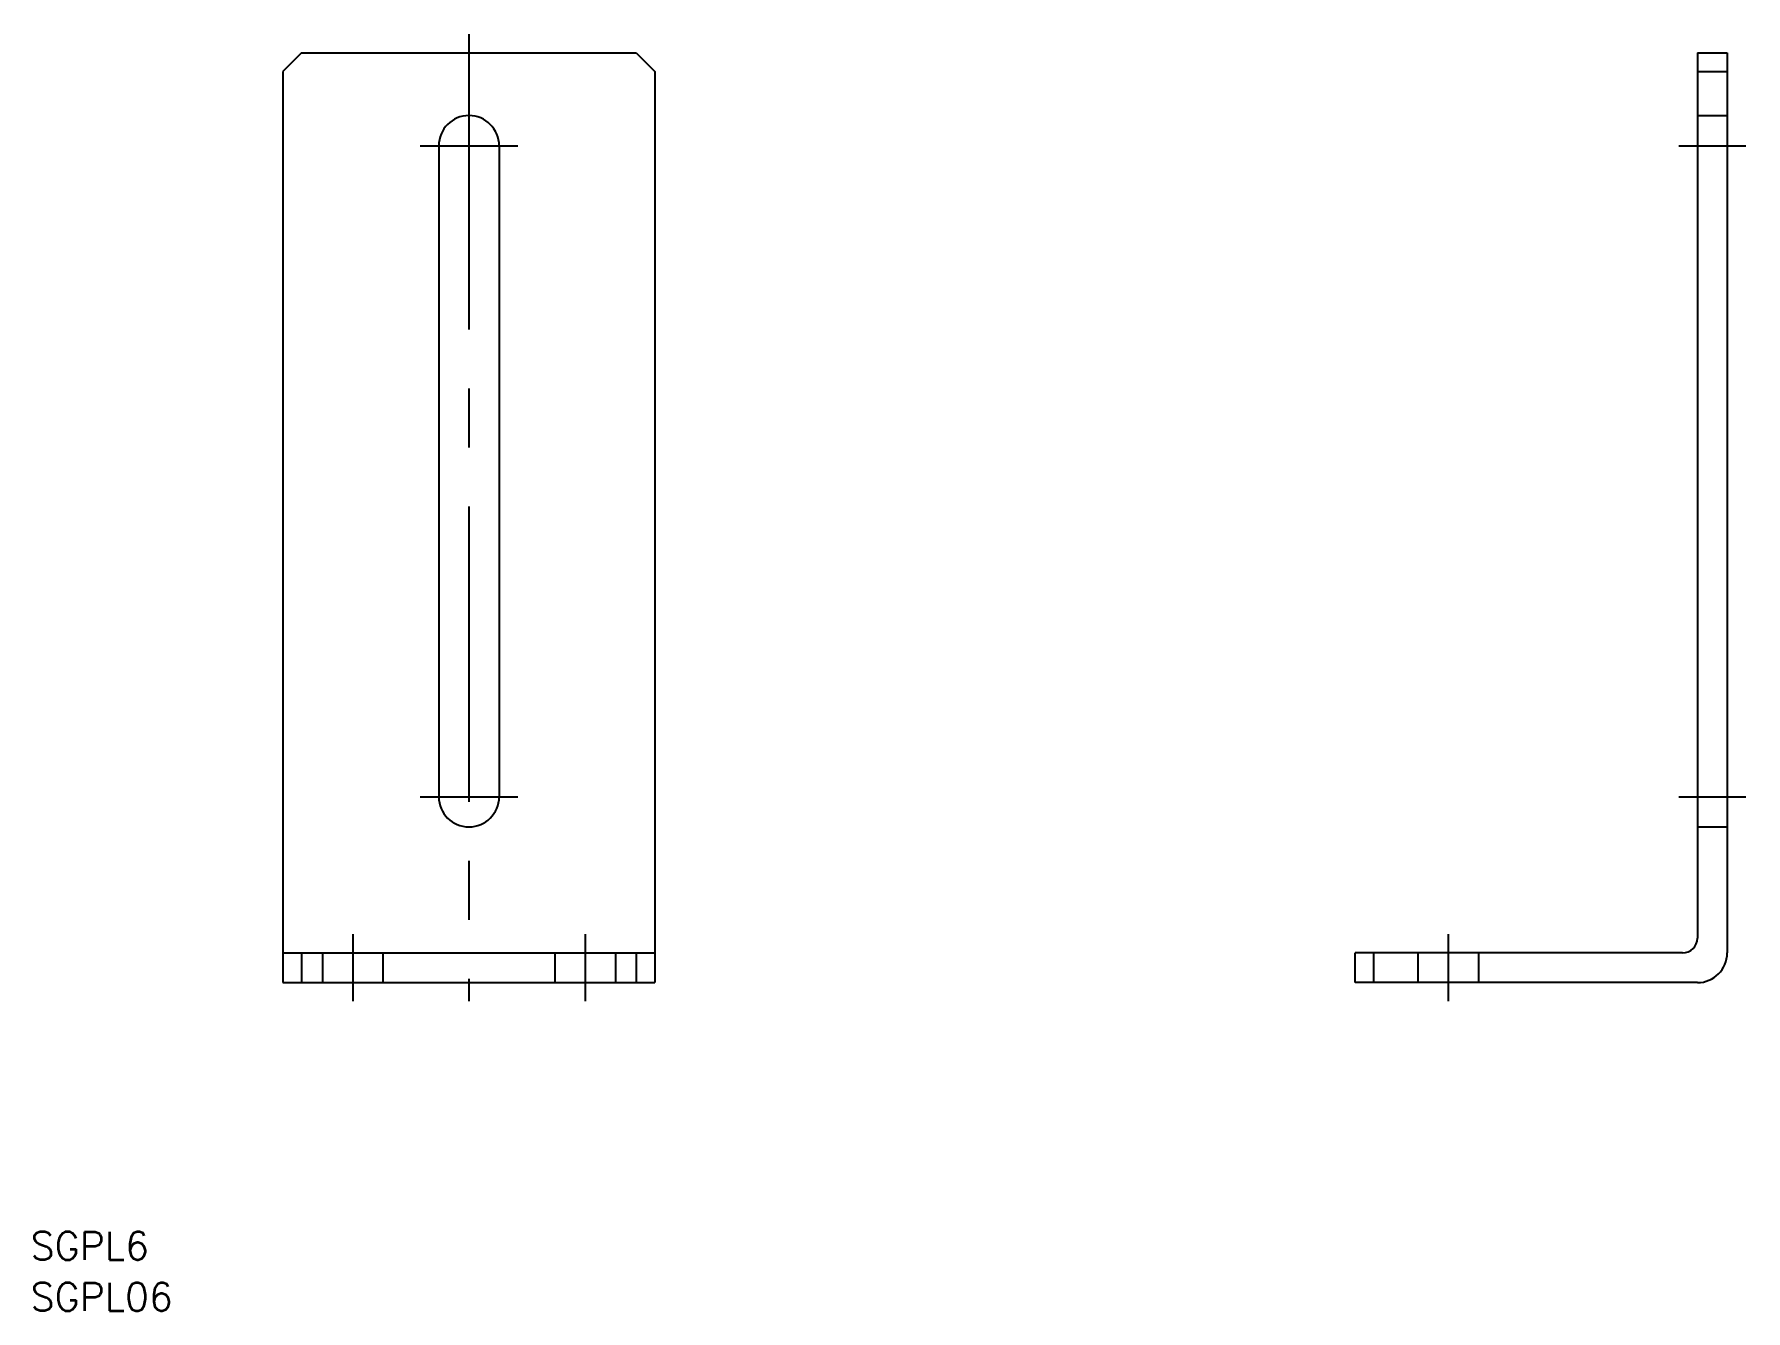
# Model space of a CAD drawing. Extents: x -47 to 137, y -35 to 102.
import ezdxf

# ---------------------------------------------------------------- set-up
doc = ezdxf.new("R2010")
doc.units = 0
doc.linetypes.add('CENTER', pattern=[50.8, 31.75, -6.35, 6.35, -6.35])
doc.linetypes.add('DASHED', pattern=[19.05, 12.7, -6.35])
doc.layers.get('0').update_dxf_attribs({"linetype": 'CONTINUOUS'})
doc.layers.add('CENTER', color=1, linetype='CENTER')
doc.styles.get("Standard").update_dxf_attribs({"font": 'txt.shx', "height": 3, "bigfont": 'bigfont.shx'})

# ---------------------------------------------------------------- blocks, each defined once
blk = doc.blocks.new('*U2')
at = {"color": 7, "linetype": 'CONTINUOUS'}
blk.add_text('SGPL06', height=3, dxfattribs=at).set_placement((-47.14, -35.29))
blk = doc.blocks.new('*U3')
at = {"color": 7, "linetype": 'CONTINUOUS'}
blk.add_text('SGPL6', height=3, dxfattribs=at).set_placement((-47.14, -29.8))

msp = doc.modelspace()

# ---------------------------------------------------------------- linework, layer by layer
at = {"color": 7, "linetype": 'CONTINUOUS'}
for p, q in [((-18, 100), (-20, 98)), ((-18, 100), (18, 100)), ((18, 100), (20, 98)), ((132.12, 100), (135.32, 100)), ((132.12, 100), (132.12, 4.8)), ((135.32, 100), (135.32, 3.2)), ((-20, 98), (-20, 0)), ((20, 98), (20, 0)), ((132.12, 98), (135.32, 98)), ((-3.25, 90), (-3.25, 20)), ((3.25, 90), (3.25, 20)), ((-20, 3.2), (20, 3.2)), ((-18, 3.2), (-18, 0)), ((18, 3.2), (18, 0)), ((95.32, 0), (95.32, 3.2)), ((130.52, 3.2), (95.32, 3.2)), ((97.32, 0), (97.32, 3.2)), ((-20, 0), (20, 0)), ((132.12, 0), (95.32, 0))]:
    msp.add_line(p, q, dxfattribs=at)
at = {"color": 3, "linetype": 'DASHED'}
for p, q in [((132.12, 93.25), (135.32, 93.25)), ((132.12, 16.75), (135.32, 16.75)), ((-15.75, 3.2), (-15.75, 0)), ((-9.25, 3.2), (-9.25, 0)), ((9.25, 3.2), (9.25, 0)), ((15.75, 3.2), (15.75, 0)), ((102.07, 3.2), (102.07, 0)), ((108.57, 3.2), (108.57, 0))]:
    msp.add_line(p, q, dxfattribs=at)
at = {"color": 7, "linetype": 'CONTINUOUS'}
for centre, radius, start, end in [((0, 90), 3.25, 0, 180), ((0, 20), 3.25, 180, 0), ((130.52, 4.8), 1.6, 270, 0), ((132.12, 3.2), 3.2, 270, 0)]:
    msp.add_arc(centre, radius, start, end, dxfattribs=at)
at = {"layer": 'CENTER', "color": 1, "linetype": 'CENTER'}
for p, q in [((0, 102), (0, -2)), ((-5.25, 90), (5.25, 90)), ((130.12, 90), (137.32, 90)), ((-5.25, 20), (5.25, 20)), ((130.12, 20), (137.32, 20)), ((-12.5, 5.2), (-12.5, -2)), ((12.5, 5.2), (12.5, -2)), ((105.32, 5.2), (105.32, -2))]:
    msp.add_line(p, q, dxfattribs=at)

# ---------------------------------------------------------------- block references
at = {"color": 7, "linetype": 'CONTINUOUS'}
for name in ['*U3', '*U2']:
    msp.add_blockref(name, (0, 0), dxfattribs=at)

doc.saveas('drawing.dxf')
